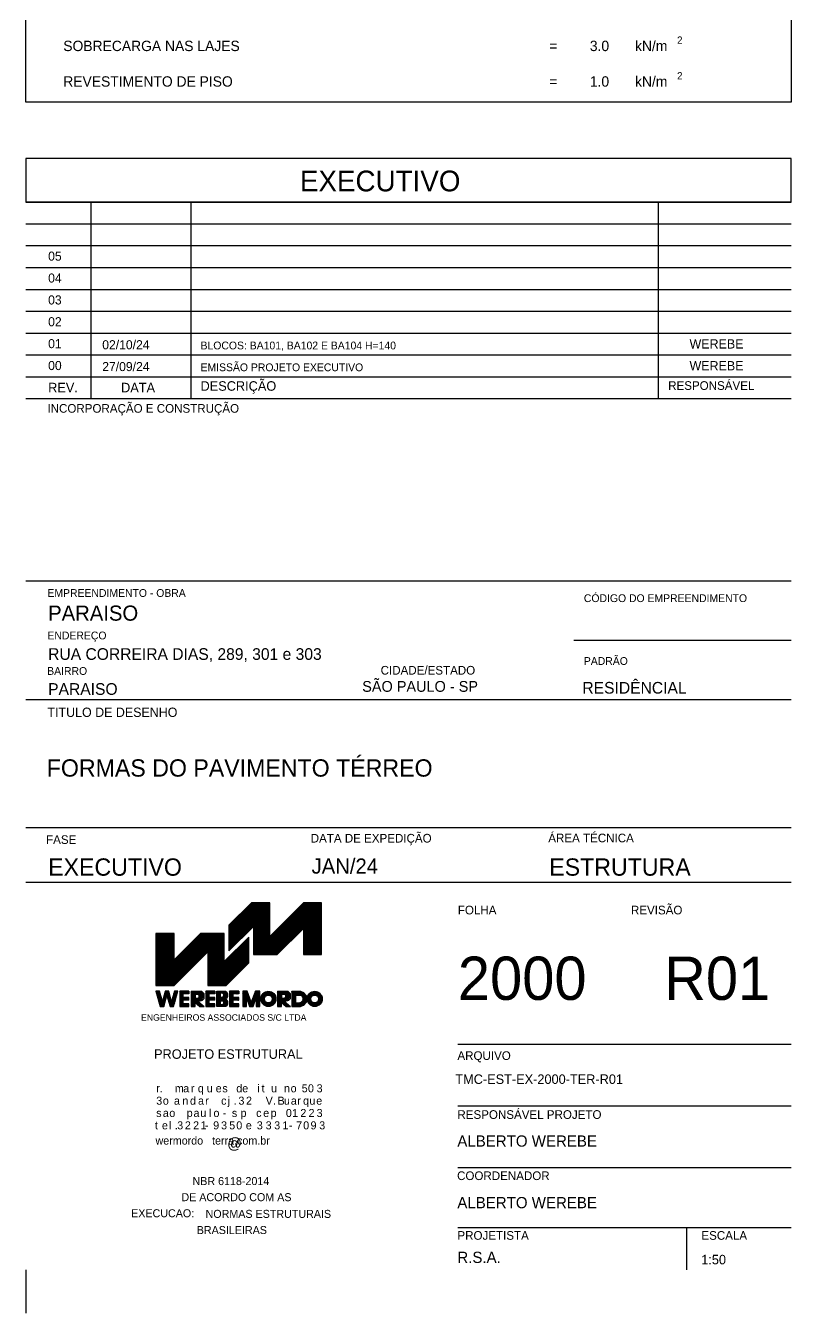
# Model space of a CAD drawing. Header units: metres. Extents: x -5 to 7065, y -6 to 4166.
# Drawn here: x 6130 to 7015, y 666 to 2154 of the extents above; entities that cross this region are included whole.
import ezdxf

# ---------------------------------------------------------------- set-up
doc = ezdxf.new("R2010")
doc.units = ezdxf.units.M

msp = doc.modelspace()

# ---------------------------------------------------------------- linework, layer by layer
for centre, radius in [((6410.6, 1029.1), 8.76), ((6410.6, 1029.1), 4.5), ((6464.1, 1029.1), 8.76), ((6464.1, 1029.1), 4.5)]:
    msp.add_circle(centre, radius)
at = {"layer": '1', "color": 1}
for p, q in [((7014.5, 1722.4), (6130.2, 1722.4)), ((7014.5, 1511.8), (6130.2, 1511.8)), ((7014.5, 1443.3), (6763.4, 1443.3)), ((7014.5, 1374.7), (6130.2, 1374.7)), ((7014.5, 1226.8), (6130.2, 1226.8)), ((7014.5, 1163.6), (6130.2, 1163.6)), ((6365, 1113.2), (6392.1, 1140.3)), ((6365, 1112.1), (6393.2, 1140.3)), ((6365, 1111.1), (6394.3, 1140.3)), ((6365, 1110), (6395.3, 1140.3)), ((6365, 1108.9), (6396.4, 1140.3)), ((6365, 1107.9), (6397.4, 1140.3)), ((6365, 1106.8), (6398.5, 1140.3)), ((6365, 1105.8), (6399.6, 1140.3)), ((6365, 1104.7), (6400.6, 1140.3)), ((6365, 1103.6), (6401.7, 1140.3)), ((6365, 1102.6), (6402.7, 1140.3)), ((6365, 1101.5), (6403.8, 1140.3)), ((6365, 1100.5), (6404.9, 1140.3)), ((6365, 1099.4), (6405.9, 1140.3)), ((6365, 1098.3), (6407, 1140.3)), ((6365, 1097.3), (6408, 1140.3)), ((6365, 1096.2), (6409.1, 1140.3)), ((6365, 1095.2), (6410.2, 1140.3)), ((6365, 1094.1), (6411.2, 1140.3)), ((6365, 1093), (6412.1, 1140.1)), ((6365, 1092), (6412.1, 1139.1)), ((6365, 1090.9), (6412.1, 1138)), ((6365, 1089.9), (6412.1, 1136.9)), ((6365, 1088.8), (6412.1, 1135.9)), ((6365, 1087.7), (6412.1, 1134.8)), ((6365, 1086.7), (6412.1, 1133.8)), ((6365, 1085.6), (6412.1, 1132.7)), ((6365, 1084.6), (6412.1, 1131.6)), ((6393.3, 1082.1), (6451.5, 1140.3)), ((6393.3, 1081), (6452.6, 1140.3)), ((6393.6, 1080.3), (6453.6, 1140.3)), ((6394.7, 1080.3), (6454.7, 1140.3)), ((6395.8, 1080.3), (6455.8, 1140.3)), ((6396.8, 1080.3), (6456.8, 1140.3)), ((6397.9, 1080.3), (6457.9, 1140.3)), ((6399, 1080.3), (6459, 1140.3)), ((6400, 1080.3), (6460, 1140.3)), ((6401.1, 1080.3), (6461.1, 1140.3)), ((6402.1, 1080.3), (6462.1, 1140.3)), ((6403.2, 1080.3), (6463.2, 1140.3)), ((6404.3, 1080.3), (6464.3, 1140.3)), ((6405.3, 1080.3), (6465.3, 1140.3)), ((6406.4, 1080.3), (6466.4, 1140.3)), ((6407.4, 1080.3), (6467.4, 1140.3)), ((6408.5, 1080.3), (6468.5, 1140.3)), ((6409.6, 1080.3), (6469.6, 1140.3)), ((6410.6, 1080.3), (6470.6, 1140.3)), ((6411.7, 1080.3), (6471.7, 1140.3)), ((6412.7, 1080.3), (6472.1, 1139.7)), ((6413.8, 1080.3), (6472.1, 1138.6)), ((6414.9, 1080.3), (6472.1, 1137.5)), ((6415.9, 1080.3), (6472.1, 1136.5)), ((6417, 1080.3), (6472.1, 1135.4)), ((6418, 1080.3), (6472.1, 1134.4)), ((6419.1, 1080.3), (6472.1, 1133.3)), ((6420.2, 1080.3), (6472.1, 1132.2)), ((6451.1, 1110.5), (6472.1, 1131.5)), ((6393.3, 1111.8), (6412.1, 1130.6)), ((6393.3, 1110.7), (6412.1, 1129.5)), ((6393.3, 1109.7), (6412.1, 1128.5)), ((6393.3, 1108.6), (6412.1, 1127.4)), ((6393.3, 1107.5), (6412.1, 1126.3)), ((6393.3, 1106.5), (6412.1, 1125.3)), ((6393.3, 1105.4), (6412.1, 1124.2)), ((6393.3, 1104.3), (6412.1, 1123.1)), ((6393.3, 1103.3), (6412.1, 1122.1)), ((6393.3, 1102.2), (6412.1, 1121)), ((6393.3, 1101.2), (6412.1, 1120)), ((6393.3, 1100.1), (6412.1, 1118.9)), ((6393.3, 1099), (6412.1, 1117.8)), ((6393.3, 1098), (6412.1, 1116.8)), ((6451.1, 1109.5), (6472.1, 1130.5)), ((6451.1, 1108.4), (6472.1, 1129.4)), ((6451.1, 1107.4), (6472.1, 1128.4)), ((6451.1, 1106.3), (6472.1, 1127.3)), ((6451.1, 1105.2), (6472.1, 1126.2)), ((6451.1, 1104.2), (6472.1, 1125.2)), ((6451.1, 1103.1), (6472.1, 1124.1)), ((6451.1, 1102), (6472.1, 1123)), ((6451.1, 1101), (6472.1, 1122)), ((6451.1, 1099.9), (6472.1, 1120.9)), ((6451.1, 1098.9), (6472.1, 1119.9)), ((6451.1, 1097.8), (6472.1, 1118.8)), ((6451.1, 1096.7), (6472.1, 1117.7)), ((6451.1, 1095.7), (6472.1, 1116.7)), ((6301.7, 1104.7), (6280.7, 1104.7)), ((6280.7, 1104.7), (6280.7, 1044.7)), ((6280.7, 1104.5), (6281, 1104.7)), ((6280.7, 1103.5), (6282, 1104.7)), ((6280.7, 1102.4), (6283.1, 1104.7)), ((6280.7, 1101.3), (6284.1, 1104.7)), ((6280.7, 1100.3), (6285.2, 1104.7)), ((6280.7, 1099.2), (6286.3, 1104.7)), ((6280.7, 1098.2), (6287.3, 1104.7)), ((6280.7, 1097.1), (6288.4, 1104.7)), ((6280.7, 1096), (6289.4, 1104.7)), ((6280.7, 1095), (6290.5, 1104.7)), ((6280.7, 1093.9), (6291.6, 1104.7)), ((6280.7, 1092.9), (6292.6, 1104.7)), ((6280.7, 1091.8), (6293.7, 1104.7)), ((6280.7, 1090.7), (6294.7, 1104.7)), ((6280.7, 1089.7), (6295.8, 1104.7)), ((6280.7, 1088.6), (6296.9, 1104.7)), ((6280.7, 1087.6), (6297.9, 1104.7)), ((6280.7, 1086.5), (6299, 1104.7)), ((6280.7, 1085.4), (6300.1, 1104.7)), ((6280.7, 1084.4), (6301.1, 1104.7)), ((6280.7, 1052.6), (6332.9, 1104.7)), ((6280.7, 1051.5), (6334, 1104.7)), ((6280.7, 1050.4), (6335.1, 1104.7)), ((6280.7, 1049.4), (6336.1, 1104.7)), ((6280.7, 1048.3), (6337.2, 1104.7)), ((6280.7, 1047.3), (6338.2, 1104.7)), ((6280.7, 1046.2), (6339.3, 1104.7)), ((6280.7, 1045.1), (6340.4, 1104.7)), ((6280.7, 1083.3), (6301.7, 1104.3)), ((6280.7, 1082.3), (6301.7, 1103.3)), ((6280.7, 1081.2), (6301.7, 1102.2)), ((6280.7, 1080.1), (6301.7, 1101.1)), ((6281.4, 1044.7), (6341.4, 1104.7)), ((6282.5, 1044.7), (6342.5, 1104.7)), ((6283.5, 1044.7), (6343.5, 1104.7)), ((6284.6, 1044.7), (6344.6, 1104.7)), ((6285.7, 1044.7), (6345.7, 1104.7)), ((6286.7, 1044.7), (6346.7, 1104.7)), ((6287.8, 1044.7), (6347.8, 1104.7)), ((6288.8, 1044.7), (6348.8, 1104.7)), ((6289.9, 1044.7), (6349.9, 1104.7)), ((6291, 1044.7), (6351, 1104.7)), ((6292, 1044.7), (6352, 1104.7)), ((6293.1, 1044.7), (6353.1, 1104.7)), ((6294.1, 1044.7), (6354.1, 1104.7)), ((6295.2, 1044.7), (6355.2, 1104.7)), ((6296.3, 1044.7), (6356.3, 1104.7)), ((6297.3, 1044.7), (6357.3, 1104.7)), ((6298.4, 1044.7), (6358.4, 1104.7)), ((6299.4, 1044.7), (6359.4, 1104.7)), ((6300.5, 1044.7), (6359.5, 1103.8)), ((6301.6, 1044.7), (6359.5, 1102.7)), ((6301.7, 1074.4), (6301.7, 1104.7)), ((6332, 1104.7), (6301.7, 1074.4)), ((6359.5, 1104.7), (6332, 1104.7)), ((6340.7, 1082.9), (6359.5, 1101.7)), ((6359.5, 1072.2), (6359.5, 1104.7)), ((6393.3, 1096.9), (6412.1, 1115.7)), ((6393.3, 1095.9), (6412.1, 1114.7)), ((6393.3, 1094.8), (6412.1, 1113.6)), ((6393.3, 1093.7), (6412.1, 1112.5)), ((6393.3, 1092.7), (6412.1, 1111.5)), ((6393.3, 1091.6), (6412.1, 1110.4)), ((6393.3, 1090.6), (6412.1, 1109.4)), ((6393.3, 1089.5), (6412.1, 1108.3)), ((6393.3, 1088.4), (6412.1, 1107.2)), ((6393.3, 1087.4), (6412.1, 1106.2)), ((6393.3, 1086.3), (6412.1, 1105.1)), ((6393.3, 1085.3), (6412.1, 1104.1)), ((6393.3, 1084.2), (6412.1, 1103)), ((6393.3, 1083.1), (6412.1, 1101.9)), ((6451.1, 1094.6), (6472.1, 1115.6)), ((6451.1, 1093.6), (6472.1, 1114.6)), ((6451.1, 1092.5), (6472.1, 1113.5)), ((6451.1, 1091.4), (6472.1, 1112.4)), ((6451.1, 1090.4), (6472.1, 1111.4)), ((6451.1, 1089.3), (6472.1, 1110.3)), ((6451.1, 1088.3), (6472.1, 1109.3)), ((6451.1, 1087.2), (6472.1, 1108.2)), ((6451.1, 1086.1), (6472.1, 1107.1)), ((6451.1, 1085.1), (6472.1, 1106.1)), ((6451.1, 1084), (6472.1, 1105)), ((6451.1, 1083), (6472.1, 1104)), ((6451.1, 1081.9), (6472.1, 1102.9)), ((6451.1, 1080.8), (6472.1, 1101.8)), ((6280.7, 1079.1), (6301.7, 1100.1)), ((6280.7, 1078), (6301.7, 1099)), ((6280.7, 1077), (6301.7, 1097.9)), ((6280.7, 1075.9), (6301.7, 1096.9)), ((6280.7, 1074.8), (6301.7, 1095.8)), ((6280.7, 1073.8), (6301.7, 1094.8)), ((6280.7, 1072.7), (6301.7, 1093.7)), ((6280.7, 1071.6), (6301.7, 1092.6)), ((6280.7, 1070.6), (6301.7, 1091.6)), ((6280.7, 1069.5), (6301.7, 1090.5)), ((6280.7, 1068.5), (6301.7, 1089.5)), ((6280.7, 1067.4), (6301.7, 1088.4)), ((6280.7, 1066.3), (6301.7, 1087.3)), ((6280.7, 1065.3), (6301.7, 1086.3)), ((6340.7, 1081.8), (6359.5, 1100.6)), ((6340.7, 1053.2), (6387.8, 1100.2)), ((6340.7, 1080.7), (6359.5, 1099.5)), ((6340.7, 1052.1), (6387.8, 1099.2)), ((6340.7, 1079.7), (6359.5, 1098.5)), ((6340.7, 1051), (6387.8, 1098.1)), ((6340.7, 1078.6), (6359.5, 1097.4)), ((6340.7, 1050), (6387.8, 1097.1)), ((6340.7, 1077.6), (6359.5, 1096.4)), ((6340.7, 1048.9), (6387.8, 1096)), ((6340.7, 1076.5), (6359.5, 1095.3)), ((6340.7, 1047.9), (6387.8, 1094.9)), ((6340.7, 1075.4), (6359.5, 1094.2)), ((6340.7, 1046.8), (6387.8, 1093.9)), ((6340.7, 1074.4), (6359.5, 1093.2)), ((6340.7, 1045.7), (6387.8, 1092.8)), ((6340.7, 1073.3), (6359.5, 1092.1)), ((6340.7, 1072.3), (6359.5, 1091.1)), ((6340.7, 1071.2), (6359.5, 1090)), ((6340.7, 1070.1), (6359.5, 1088.9)), ((6340.7, 1069.1), (6359.5, 1087.9)), ((6340.7, 1068), (6359.5, 1086.8)), ((6340.8, 1044.7), (6387.8, 1091.8)), ((6341.9, 1044.7), (6387.8, 1090.7)), ((6342.9, 1044.7), (6387.8, 1089.6)), ((6344, 1044.7), (6387.8, 1088.6)), ((6345.1, 1044.7), (6387.8, 1087.5)), ((6346.1, 1044.7), (6387.8, 1086.5)), ((6387.8, 1100.5), (6359.5, 1072.2)), ((6387.8, 1070.8), (6387.8, 1100.5)), ((6451.6, 1080.3), (6472.1, 1100.8)), ((6452.7, 1080.3), (6472.1, 1099.7)), ((6453.7, 1080.3), (6472.1, 1098.7)), ((6454.8, 1080.3), (6472.1, 1097.6)), ((6455.9, 1080.3), (6472.1, 1096.5)), ((6456.9, 1080.3), (6472.1, 1095.5)), ((6458, 1080.3), (6472.1, 1094.4)), ((6459.1, 1080.3), (6472.1, 1093.4)), ((6460.1, 1080.3), (6472.1, 1092.3)), ((6461.2, 1080.3), (6472.1, 1091.2)), ((6462.2, 1080.3), (6472.1, 1090.2)), ((6463.3, 1080.3), (6472.1, 1089.1)), ((6464.4, 1080.3), (6472.1, 1088)), ((6465.4, 1080.3), (6472.1, 1087)), ((6280.7, 1064.2), (6301.7, 1085.2)), ((6280.7, 1063.2), (6301.7, 1084.2)), ((6280.7, 1062.1), (6301.7, 1083.1)), ((6280.7, 1061), (6301.7, 1082)), ((6280.7, 1060), (6301.7, 1081)), ((6280.7, 1058.9), (6301.7, 1079.9)), ((6280.7, 1057.9), (6301.7, 1078.9)), ((6280.7, 1056.8), (6301.7, 1077.8)), ((6280.7, 1055.7), (6301.7, 1076.7)), ((6280.7, 1054.7), (6301.7, 1075.7)), ((6280.7, 1053.6), (6301.7, 1074.6)), ((6301.7, 1044.7), (6340.7, 1083.7)), ((6340.7, 1066.9), (6359.5, 1085.7)), ((6340.7, 1065.9), (6359.5, 1084.7)), ((6340.7, 1083.7), (6340.7, 1044.7)), ((6340.7, 1064.8), (6359.5, 1083.6)), ((6340.7, 1063.8), (6359.5, 1082.6)), ((6340.7, 1062.7), (6359.5, 1081.5)), ((6340.7, 1061.6), (6359.5, 1080.4)), ((6340.7, 1060.6), (6359.5, 1079.4)), ((6340.7, 1059.5), (6359.5, 1078.3)), ((6340.7, 1058.5), (6359.5, 1077.3)), ((6340.7, 1057.4), (6359.5, 1076.2)), ((6340.7, 1056.3), (6359.5, 1075.1)), ((6340.7, 1055.3), (6359.5, 1074.1)), ((6340.7, 1054.2), (6359.5, 1073)), ((6347.2, 1044.7), (6387.8, 1085.4)), ((6348.2, 1044.7), (6387.8, 1084.3)), ((6349.3, 1044.7), (6387.8, 1083.3)), ((6350.4, 1044.7), (6387.8, 1082.2)), ((6351.4, 1044.7), (6387.8, 1081.2)), ((6352.5, 1044.7), (6387.8, 1080.1)), ((6353.5, 1044.7), (6387.8, 1079)), ((6354.6, 1044.7), (6387.8, 1078)), ((6355.7, 1044.7), (6387.8, 1076.9)), ((6356.7, 1044.7), (6387.8, 1075.8)), ((6357.8, 1044.7), (6387.8, 1074.8)), ((6358.8, 1044.7), (6387.8, 1073.7)), ((6359.9, 1044.7), (6387.8, 1072.7)), ((6361, 1044.7), (6387.8, 1071.6)), ((6466.5, 1080.3), (6472.1, 1085.9)), ((6467.5, 1080.3), (6472.1, 1084.9)), ((6468.6, 1080.3), (6472.1, 1083.8)), ((6469.7, 1080.3), (6472.1, 1082.7)), ((6470.7, 1080.3), (6472.1, 1081.7)), ((6471.8, 1080.3), (6472.1, 1080.6)), ((6361.7, 1044.7), (6387.8, 1070.9)), ((6361.7, 1044.7), (6387.8, 1070.8)), ((6280.7, 1044.7), (6301.7, 1044.7)), ((6340.7, 1044.7), (6361.7, 1044.7)), ((6280.8, 1037.6), (6281.1, 1037.9)), ((6281.1, 1036.8), (6282.2, 1037.9)), ((6281.3, 1035.9), (6283.2, 1037.9)), ((6281.5, 1035.1), (6284.3, 1037.9)), ((6281.8, 1034.3), (6284.9, 1037.4)), ((6282, 1033.5), (6285.1, 1036.6)), ((6282.2, 1032.6), (6285.4, 1035.7)), ((6282.5, 1031.8), (6285.6, 1034.9)), ((6282.7, 1031), (6285.8, 1034.1)), ((6282.9, 1030.2), (6286.1, 1033.3)), ((6283.2, 1029.3), (6286.3, 1032.4)), ((6283.4, 1028.5), (6286.5, 1031.6)), ((6283.7, 1027.7), (6286.8, 1030.8)), ((6283.9, 1026.9), (6287, 1030)), ((6284.1, 1026), (6287.2, 1029.1)), ((6284.4, 1025.2), (6287.5, 1028.3)), ((6284.6, 1024.4), (6287.7, 1027.5)), ((6284.8, 1023.6), (6287.9, 1026.7)), ((6285.1, 1022.7), (6292.6, 1030.2)), ((6285.3, 1021.9), (6292.1, 1028.8)), ((6285.5, 1021.1), (6291.7, 1027.3)), ((6288.1, 1026.5), (6292.9, 1031.2)), ((6288.6, 1028), (6293.3, 1032.7)), ((6289, 1029.5), (6295.8, 1036.3)), ((6289.4, 1031), (6295.6, 1037.1)), ((6289.8, 1032.5), (6295.2, 1037.9)), ((6290.3, 1033.9), (6294.2, 1037.9)), ((6290.7, 1035.4), (6293.1, 1037.9)), ((6291.1, 1036.9), (6292.1, 1037.9)), ((6293.4, 1032.9), (6296.1, 1035.5)), ((6293.7, 1032.1), (6296.3, 1034.7)), ((6293.9, 1031.2), (6296.5, 1033.8)), ((6294.2, 1030.4), (6296.8, 1033)), ((6294.4, 1029.6), (6297, 1032.2)), ((6294.6, 1028.8), (6297.2, 1031.4)), ((6294.9, 1027.9), (6297.5, 1030.5)), ((6295.1, 1027.1), (6297.7, 1029.7)), ((6295.3, 1026.3), (6297.9, 1028.9)), ((6295.6, 1025.5), (6298.2, 1028.1)), ((6295.8, 1024.6), (6298.4, 1027.2)), ((6296.3, 1023), (6304, 1030.7)), ((6296.5, 1022.2), (6303.6, 1029.2)), ((6296.7, 1021.3), (6303.1, 1027.7)), ((6298.8, 1026.6), (6304.4, 1032.2)), ((6299.2, 1028.1), (6304.8, 1033.7)), ((6299.6, 1029.5), (6305.2, 1035.1)), ((6300.1, 1031), (6305.7, 1036.6)), ((6300.5, 1032.5), (6305.8, 1037.9)), ((6300.9, 1034), (6304.8, 1037.9)), ((6301.3, 1035.5), (6303.7, 1037.9)), ((6301.8, 1037), (6302.7, 1037.9)), ((6308.3, 1037.4), (6308.7, 1037.9)), ((6308.3, 1036.4), (6309.8, 1037.9)), ((6308.3, 1035.3), (6310.8, 1037.9)), ((6308.3, 1034.3), (6311.9, 1037.9)), ((6308.3, 1033.2), (6312.9, 1037.9)), ((6308.3, 1032.1), (6314, 1037.9)), ((6308.3, 1031.1), (6315.1, 1037.9)), ((6308.3, 1037.9), (6308.3, 1020.4)), ((6318.8, 1037.9), (6308.3, 1037.9)), ((6308.3, 1030), (6312.3, 1034)), ((6308.3, 1029), (6312.3, 1033)), ((6308.3, 1027.9), (6312.3, 1031.9)), ((6308.3, 1026.8), (6312.3, 1030.8)), ((6308.3, 1025.8), (6313.1, 1030.6)), ((6308.3, 1024.7), (6314.2, 1030.6)), ((6308.3, 1023.6), (6315.2, 1030.6)), ((6308.3, 1022.6), (6312.3, 1026.6)), ((6312.3, 1030.6), (6312.3, 1034.9)), ((6318.8, 1034.9), (6312.3, 1034.9)), ((6318.8, 1030.6), (6312.3, 1030.6)), ((6312.3, 1023.4), (6312.3, 1027.6)), ((6318.8, 1027.6), (6312.3, 1027.6)), ((6313.1, 1034.9), (6316.1, 1037.9)), ((6313.3, 1027.6), (6316.3, 1030.6)), ((6314.2, 1034.9), (6317.2, 1037.9)), ((6314.4, 1027.6), (6317.4, 1030.6)), ((6315.2, 1034.9), (6318.2, 1037.9)), ((6315.4, 1027.6), (6318.4, 1030.6)), ((6316.3, 1034.9), (6318.8, 1037.3)), ((6316.5, 1027.6), (6318.8, 1029.9)), ((6317.4, 1034.9), (6318.8, 1036.3)), ((6317.5, 1027.6), (6318.8, 1028.8)), ((6318.4, 1034.9), (6318.8, 1035.2)), ((6318.6, 1027.6), (6318.8, 1027.8)), ((6318.8, 1037.9), (6318.8, 1034.9)), ((6318.8, 1035.2), (6318.8, 1037.9)), ((6318.8, 1027.6), (6318.8, 1030.6)), ((6321.3, 1036.7), (6322.4, 1037.9)), ((6321.3, 1035.7), (6323.5, 1037.9)), ((6321.3, 1034.6), (6324.5, 1037.9)), ((6321.3, 1033.5), (6325.6, 1037.9)), ((6321.3, 1032.5), (6326.6, 1037.9)), ((6321.3, 1031.4), (6327.7, 1037.9)), ((6321.3, 1030.4), (6328.8, 1037.9)), ((6321.3, 1037.9), (6321.3, 1020.4)), ((6321.3, 1037.9), (6331.3, 1037.9)), ((6321.3, 1021.9), (6334.8, 1035.4)), ((6321.3, 1020.8), (6335.2, 1034.7)), ((6321.3, 1029.3), (6325.8, 1033.8)), ((6321.3, 1028.2), (6325.8, 1032.7)), ((6321.3, 1027.2), (6325.8, 1031.7)), ((6321.3, 1026.1), (6325.8, 1030.6)), ((6321.3, 1022.9), (6327.8, 1029.5)), ((6321.3, 1024), (6326.8, 1029.5)), ((6321.3, 1025.1), (6325.7, 1029.5)), ((6325.8, 1034.7), (6325.8, 1029.5)), ((6325.8, 1034.7), (6327.5, 1034.7)), ((6327.5, 1029.5), (6325.8, 1029.5)), ((6326.1, 1024.6), (6335.5, 1034)), ((6329.8, 1037.9), (6326.7, 1034.7)), ((6326.7, 1024.1), (6335.7, 1033.1)), ((6327.8, 1034.7), (6330.9, 1037.9)), ((6328.7, 1034.6), (6331.8, 1037.7)), ((6329.4, 1034.2), (6332.5, 1037.4)), ((6329.9, 1033.7), (6333.2, 1037)), ((6329.9, 1026.3), (6335.8, 1032.1)), ((6330.2, 1033), (6333.8, 1036.5)), ((6330.4, 1032.1), (6334.3, 1036)), ((6331.1, 1026.4), (6335.7, 1031)), ((6332.8, 1027), (6335, 1029.2)), ((6338.3, 1037.4), (6338.7, 1037.9)), ((6338.3, 1036.4), (6339.8, 1037.9)), ((6338.3, 1035.3), (6340.8, 1037.9)), ((6338.3, 1034.3), (6341.9, 1037.9)), ((6338.3, 1033.2), (6342.9, 1037.9)), ((6338.3, 1032.1), (6344, 1037.9)), ((6338.3, 1031.1), (6345.1, 1037.9)), ((6338.3, 1037.9), (6338.3, 1020.4)), ((6348.8, 1037.9), (6338.3, 1037.9)), ((6338.3, 1030), (6342.3, 1034)), ((6338.3, 1029), (6342.3, 1033)), ((6338.3, 1027.9), (6342.3, 1031.9)), ((6338.3, 1026.8), (6342.3, 1030.8)), ((6338.3, 1025.8), (6343.1, 1030.6)), ((6338.3, 1024.7), (6344.2, 1030.6)), ((6338.3, 1023.6), (6345.2, 1030.6)), ((6338.3, 1022.6), (6342.3, 1026.6)), ((6342.3, 1030.6), (6342.3, 1034.9)), ((6348.8, 1034.9), (6342.3, 1034.9)), ((6348.8, 1030.6), (6342.3, 1030.6)), ((6342.3, 1023.4), (6342.3, 1027.6)), ((6348.8, 1027.6), (6342.3, 1027.6)), ((6343.1, 1034.9), (6346.1, 1037.9)), ((6343.3, 1027.6), (6346.3, 1030.6)), ((6344.2, 1034.9), (6347.2, 1037.9)), ((6344.4, 1027.6), (6347.4, 1030.6)), ((6345.2, 1034.9), (6348.2, 1037.9)), ((6345.4, 1027.6), (6348.4, 1030.6)), ((6346.3, 1034.9), (6348.8, 1037.3)), ((6346.5, 1027.6), (6348.8, 1029.9)), ((6347.4, 1034.9), (6348.8, 1036.3)), ((6347.5, 1027.6), (6348.8, 1028.8)), ((6348.4, 1034.9), (6348.8, 1035.2)), ((6348.6, 1027.6), (6348.8, 1027.8)), ((6348.8, 1037.9), (6348.8, 1034.9)), ((6348.8, 1035.2), (6348.8, 1037.9)), ((6348.8, 1027.6), (6348.8, 1030.6)), ((6351, 1032.1), (6356.8, 1037.9)), ((6351, 1037.4), (6351.4, 1037.9)), ((6351, 1036.4), (6352.5, 1037.9)), ((6351, 1035.3), (6353.6, 1037.9)), ((6351, 1034.3), (6354.6, 1037.9)), ((6351, 1033.2), (6355.7, 1037.9)), ((6351, 1020.4), (6351, 1037.9)), ((6351, 1037.9), (6361, 1037.9)), ((6351, 1024), (6362.9, 1035.9)), ((6351, 1022.9), (6363.2, 1035.2)), ((6351, 1031.1), (6355, 1035)), ((6351, 1030), (6355, 1033.9)), ((6351, 1029), (6355, 1032.9)), ((6351, 1027.9), (6355, 1031.8)), ((6351, 1026.8), (6355.5, 1031.3)), ((6351, 1025.8), (6356.6, 1031.3)), ((6351, 1025.1), (6357.3, 1031.3)), ((6355, 1035.6), (6355, 1031.3)), ((6357.5, 1035.6), (6355, 1035.6)), ((6355, 1031.3), (6357.5, 1031.3)), ((6355, 1026.9), (6357.5, 1026.9)), ((6355, 1026.9), (6355, 1022.6)), ((6355.2, 1035.6), (6357.5, 1037.9)), ((6355.9, 1020.4), (6362.8, 1027.3)), ((6356, 1026.9), (6363.4, 1034.3)), ((6356.3, 1035.6), (6358.5, 1037.9)), ((6356.9, 1020.4), (6363.2, 1026.6)), ((6357.1, 1026.9), (6363.5, 1033.3)), ((6357.4, 1035.6), (6359.6, 1037.9)), ((6357.9, 1026.6), (6363.3, 1032)), ((6358, 1035.2), (6360.6, 1037.9)), ((6358.3, 1026), (6361.3, 1028.9)), ((6358.4, 1034.6), (6361.4, 1037.6)), ((6358.5, 1032.5), (6362.5, 1036.5)), ((6358.6, 1025.2), (6361.9, 1028.5)), ((6358.6, 1024.2), (6362.4, 1027.9)), ((6358.7, 1033.8), (6362, 1037.1)), ((6365.8, 1037.4), (6366.2, 1037.9)), ((6365.8, 1036.4), (6367.3, 1037.9)), ((6365.8, 1035.3), (6368.3, 1037.9)), ((6365.8, 1034.3), (6369.4, 1037.9)), ((6365.8, 1033.2), (6370.4, 1037.9)), ((6365.8, 1032.1), (6371.5, 1037.9)), ((6365.8, 1031.1), (6372.6, 1037.9)), ((6365.8, 1037.9), (6365.8, 1020.4)), ((6376.3, 1037.9), (6365.8, 1037.9)), ((6365.8, 1030), (6369.8, 1034)), ((6365.8, 1029), (6369.8, 1033)), ((6365.8, 1027.9), (6369.8, 1031.9)), ((6365.8, 1026.8), (6369.8, 1030.8)), ((6365.8, 1025.8), (6370.6, 1030.6)), ((6365.8, 1024.7), (6371.7, 1030.6)), ((6365.8, 1023.6), (6372.7, 1030.6)), ((6365.8, 1022.6), (6369.8, 1026.6)), ((6369.8, 1030.6), (6369.8, 1034.9)), ((6376.3, 1034.9), (6369.8, 1034.9)), ((6376.3, 1030.6), (6369.8, 1030.6)), ((6369.8, 1023.4), (6369.8, 1027.6)), ((6376.3, 1027.6), (6369.8, 1027.6)), ((6370.6, 1034.9), (6373.6, 1037.9)), ((6370.8, 1027.6), (6373.8, 1030.6)), ((6371.7, 1034.9), (6374.7, 1037.9)), ((6371.9, 1027.6), (6374.9, 1030.6)), ((6372.7, 1034.9), (6375.7, 1037.9)), ((6372.9, 1027.6), (6375.9, 1030.6)), ((6373.8, 1034.9), (6376.3, 1037.3)), ((6374, 1027.6), (6376.3, 1029.9)), ((6374.9, 1034.9), (6376.3, 1036.3)), ((6375, 1027.6), (6376.3, 1028.8)), ((6375.9, 1034.9), (6376.3, 1035.2)), ((6376.1, 1027.6), (6376.3, 1027.8)), ((6376.3, 1037.9), (6376.3, 1034.9)), ((6376.3, 1035.2), (6376.3, 1037.9)), ((6376.3, 1027.6), (6376.3, 1030.6)), ((6381.1, 1037.6), (6381.3, 1037.9)), ((6381.1, 1036.6), (6382.4, 1037.9)), ((6381.1, 1035.5), (6383.4, 1037.9)), ((6381.1, 1034.4), (6384.5, 1037.9)), ((6381.1, 1033.4), (6385.6, 1037.9)), ((6381.1, 1032.3), (6386.2, 1037.5)), ((6381.1, 1031.3), (6386.5, 1036.7)), ((6381.1, 1030.2), (6386.8, 1035.9)), ((6381.1, 1029.1), (6387.1, 1035.2)), ((6381.1, 1028.1), (6387.4, 1034.4)), ((6381.1, 1027), (6387.7, 1033.6)), ((6381.1, 1026.3), (6385.1, 1030.3)), ((6381.1, 1025.3), (6385.1, 1029.3)), ((6381.1, 1024.2), (6385.1, 1028.2)), ((6381.1, 1023.1), (6385.1, 1027.1)), ((6385.2, 1030.1), (6388, 1032.8)), ((6385.5, 1029.3), (6388.3, 1032.1)), ((6385.8, 1028.5), (6388.5, 1031.3)), ((6386.1, 1027.8), (6388.8, 1030.5)), ((6386.3, 1027), (6389.1, 1029.8)), ((6386.6, 1026.2), (6389.4, 1029)), ((6386.9, 1025.4), (6389.7, 1028.2)), ((6387.2, 1024.7), (6390, 1027.4)), ((6387.5, 1023.9), (6390.3, 1026.7)), ((6388.1, 1022.4), (6400.6, 1034.9)), ((6388.4, 1021.6), (6396.2, 1029.5)), ((6388.7, 1020.8), (6395.6, 1027.8)), ((6391.4, 1026.8), (6400.6, 1035.9)), ((6392.1, 1028.4), (6400.6, 1037)), ((6392.7, 1030.1), (6400.4, 1037.9)), ((6393.3, 1031.8), (6399.3, 1037.9)), ((6394, 1033.5), (6398.3, 1037.9)), ((6394.6, 1035.2), (6397.2, 1037.9)), ((6395.2, 1036.9), (6396.2, 1037.9)), ((6396.6, 1030.1), (6400.6, 1034.1)), ((6396.6, 1029.1), (6400.6, 1033.1)), ((6396.6, 1028), (6400.6, 1032)), ((6396.6, 1027), (6400.6, 1031)), ((6396.6, 1025.9), (6400.6, 1029.9)), ((6396.6, 1024.8), (6400.6, 1028.8)), ((6396.6, 1023.8), (6400.6, 1027.8)), ((6396.6, 1022.7), (6400.6, 1026.7)), ((6401.8, 1029.3), (6410.4, 1037.9)), ((6401.9, 1028.3), (6411.4, 1037.8)), ((6402, 1030.5), (6409.2, 1037.8)), ((6402, 1027.4), (6412.3, 1037.7)), ((6402.1, 1026.8), (6406.7, 1031.4)), ((6402.3, 1031.9), (6407.8, 1037.4)), ((6402.4, 1026), (6406.1, 1029.8)), ((6402.7, 1025.3), (6406.1, 1028.7)), ((6403.1, 1024.6), (6406.3, 1027.8)), ((6403.4, 1034.1), (6405.6, 1036.3)), ((6403.5, 1024), (6406.6, 1027)), ((6408.3, 1033), (6412.9, 1037.6)), ((6408.6, 1020.6), (6419.1, 1031.1)), ((6409.5, 1020.4), (6419.3, 1030.2)), ((6409.9, 1033.6), (6413.7, 1037.3)), ((6410.5, 1020.4), (6419.4, 1029.2)), ((6411, 1033.6), (6414.4, 1037)), ((6411.7, 1020.4), (6419.3, 1028.1)), ((6411.9, 1033.4), (6415.1, 1036.6)), ((6412.7, 1033.1), (6415.8, 1036.2)), ((6413, 1020.7), (6419, 1026.7)), ((6413.3, 1032.7), (6416.3, 1035.7)), ((6413.9, 1032.2), (6416.9, 1035.2)), ((6414.3, 1031.6), (6417.4, 1034.6)), ((6414.7, 1030.9), (6417.8, 1034)), ((6414.9, 1028), (6418.9, 1031.9)), ((6415, 1030.1), (6418.2, 1033.4)), ((6415.1, 1029.2), (6418.6, 1032.7)), ((6421.1, 1036.7), (6422.3, 1037.9)), ((6421.1, 1035.7), (6423.3, 1037.9)), ((6421.1, 1034.6), (6424.4, 1037.9)), ((6421.1, 1033.5), (6425.4, 1037.9)), ((6421.1, 1032.5), (6426.5, 1037.9)), ((6421.1, 1031.4), (6427.6, 1037.9)), ((6421.1, 1030.4), (6428.6, 1037.9)), ((6421.1, 1037.9), (6421.1, 1020.4)), ((6421.1, 1037.9), (6431.1, 1037.9)), ((6421.1, 1021.9), (6434.7, 1035.4)), ((6421.1, 1020.8), (6435, 1034.7)), ((6421.1, 1029.3), (6425.6, 1033.8)), ((6421.1, 1028.2), (6425.6, 1032.7)), ((6421.1, 1027.2), (6425.6, 1031.7)), ((6421.1, 1026.1), (6425.6, 1030.6)), ((6421.1, 1022.9), (6427.7, 1029.5)), ((6421.1, 1024), (6426.6, 1029.5)), ((6421.1, 1025.1), (6425.6, 1029.5)), ((6425.6, 1034.7), (6425.6, 1029.5)), ((6425.6, 1034.7), (6427.4, 1034.7)), ((6427.4, 1029.5), (6425.6, 1029.5)), ((6426, 1024.6), (6435.3, 1034)), ((6429.7, 1037.9), (6426.5, 1034.7)), ((6426.6, 1024.1), (6435.6, 1033.1)), ((6427.6, 1034.7), (6430.8, 1037.9)), ((6428.5, 1034.6), (6431.7, 1037.7)), ((6429.2, 1034.2), (6432.4, 1037.4)), ((6429.7, 1033.7), (6433.1, 1037)), ((6429.8, 1026.3), (6435.6, 1032.1)), ((6430.1, 1033), (6433.7, 1036.5)), ((6430.3, 1032.1), (6434.2, 1036)), ((6431, 1026.4), (6435.5, 1031)), ((6432.7, 1027), (6434.9, 1029.2)), ((6437.6, 1037.9), (6437.6, 1020.4)), ((6437.6, 1037.7), (6437.7, 1037.9)), ((6437.6, 1036.6), (6438.8, 1037.9)), ((6437.6, 1035.6), (6439.9, 1037.9)), ((6437.6, 1034.5), (6440.9, 1037.9)), ((6437.6, 1033.4), (6442, 1037.9)), ((6437.6, 1032.4), (6443, 1037.9)), ((6437.6, 1031.3), (6444.1, 1037.9)), ((6437.6, 1030.3), (6445.2, 1037.9)), ((6437.6, 1029.2), (6446.2, 1037.9)), ((6437.6, 1037.9), (6447.6, 1037.9)), ((6437.6, 1028.1), (6441.9, 1032.5)), ((6437.6, 1027.1), (6441.9, 1031.4)), ((6437.6, 1026), (6441.9, 1030.4)), ((6437.6, 1025), (6441.9, 1029.3)), ((6437.6, 1023.9), (6441.9, 1028.3)), ((6437.6, 1022.8), (6441.9, 1027.2)), ((6441.9, 1033.5), (6446.9, 1033.5)), ((6441.9, 1033.5), (6441.9, 1024.7)), ((6442.9, 1033.5), (6447.3, 1037.9)), ((6443.6, 1020.4), (6453.9, 1030.7)), ((6444, 1033.5), (6448.1, 1037.7)), ((6444.6, 1020.4), (6454, 1029.8)), ((6445, 1033.5), (6448.9, 1037.3)), ((6445.7, 1020.4), (6454, 1028.7)), ((6446.1, 1033.5), (6449.6, 1037)), ((6446.8, 1020.4), (6453.9, 1027.5)), ((6447.1, 1033.4), (6450.2, 1036.5)), ((6447.8, 1033.1), (6450.8, 1036.1)), ((6448.5, 1032.7), (6451.4, 1035.6)), ((6449, 1032.2), (6451.9, 1035)), ((6449.5, 1031.6), (6452.3, 1034.4)), ((6449.8, 1030.9), (6452.8, 1033.8)), ((6450, 1027.9), (6453.7, 1031.6)), ((6450.1, 1030.1), (6453.1, 1033.1)), ((6450.2, 1029.1), (6453.5, 1032.4)), ((6455.3, 1029.3), (6463.8, 1037.9)), ((6455.3, 1028.3), (6464.9, 1037.8)), ((6455.4, 1030.5), (6462.7, 1037.8)), ((6455.5, 1027.4), (6465.8, 1037.7)), ((6455.6, 1026.8), (6460.2, 1031.4)), ((6455.8, 1031.9), (6461.2, 1037.4)), ((6455.9, 1026), (6459.6, 1029.8)), ((6456.2, 1025.3), (6459.6, 1028.7)), ((6456.6, 1024.6), (6459.8, 1027.8)), ((6456.9, 1034.1), (6459.1, 1036.3)), ((6457, 1024), (6460.1, 1027)), ((6461.8, 1033), (6466.4, 1037.6)), ((6462.1, 1020.6), (6472.6, 1031.1)), ((6463, 1020.4), (6472.8, 1030.2)), ((6463.4, 1033.6), (6467.2, 1037.3)), ((6464, 1020.4), (6472.8, 1029.2)), ((6464.5, 1033.6), (6467.9, 1037)), ((6465.1, 1020.4), (6472.8, 1028.1)), ((6465.4, 1033.4), (6468.6, 1036.6)), ((6466.1, 1033.1), (6469.2, 1036.2)), ((6466.4, 1020.7), (6472.5, 1026.7)), ((6466.8, 1032.7), (6469.8, 1035.7)), ((6467.4, 1032.2), (6470.4, 1035.2)), ((6467.8, 1031.6), (6470.9, 1034.6)), ((6468.2, 1030.9), (6471.3, 1034)), ((6468.4, 1028), (6472.4, 1031.9)), ((6468.5, 1030.1), (6471.7, 1033.4)), ((6468.6, 1029.2), (6472.1, 1032.7)), ((6285.9, 1020.4), (6291.3, 1025.8)), ((6286.9, 1020.4), (6290.9, 1024.3)), ((6288, 1020.4), (6290.5, 1022.8)), ((6289.1, 1020.4), (6290, 1021.3)), ((6296, 1023.8), (6298.7, 1026.4)), ((6297, 1020.5), (6302.7, 1026.2)), ((6297.9, 1020.4), (6302.3, 1024.7)), ((6299, 1020.4), (6301.9, 1023.3)), ((6300, 1020.4), (6301.4, 1021.8)), ((6300.7, 1020.4), (6301.1, 1020.8)), ((6308.3, 1021.9), (6312.3, 1025.9)), ((6308.3, 1020.8), (6312.3, 1024.8)), ((6308.3, 1020.4), (6318.8, 1020.4)), ((6308.9, 1020.4), (6312.3, 1023.8)), ((6309.9, 1020.4), (6312.9, 1023.4)), ((6311, 1020.4), (6314, 1023.4)), ((6312.1, 1020.4), (6315.1, 1023.4)), ((6318.8, 1023.4), (6312.3, 1023.4)), ((6313.1, 1020.4), (6316.1, 1023.4)), ((6314.2, 1020.4), (6317.2, 1023.4)), ((6315.2, 1020.4), (6318.2, 1023.4)), ((6316.3, 1020.4), (6318.8, 1022.8)), ((6317.4, 1020.4), (6318.8, 1021.8)), ((6318.4, 1020.4), (6318.8, 1020.7)), ((6318.8, 1020.4), (6318.8, 1023.4)), ((6318.8, 1020.4), (6318.8, 1022.8)), ((6321.3, 1020.4), (6325.8, 1020.4)), ((6321.5, 1020.4), (6325.8, 1024.6)), ((6322.6, 1020.4), (6325.8, 1023.6)), ((6323.6, 1020.4), (6325.8, 1022.5)), ((6324.7, 1020.4), (6325.8, 1021.4)), ((6325.8, 1024.9), (6331.3, 1020.4)), ((6325.8, 1020.4), (6325.8, 1024.9)), ((6327.3, 1023.6), (6329.5, 1025.9)), ((6327.9, 1023.2), (6330.1, 1025.4)), ((6328.4, 1022.7), (6330.7, 1024.9)), ((6328.9, 1026.4), (6336.3, 1020.4)), ((6329, 1022.2), (6331.3, 1024.5)), ((6329.6, 1021.7), (6331.9, 1024)), ((6330.2, 1021.2), (6332.4, 1023.5)), ((6330.8, 1020.8), (6333, 1023)), ((6331.3, 1020.4), (6336.3, 1020.4)), ((6331.4, 1020.4), (6333.6, 1022.5)), ((6332.5, 1020.4), (6334.2, 1022.1)), ((6333.5, 1020.4), (6334.8, 1021.6)), ((6334.6, 1020.4), (6335.4, 1021.1)), ((6335.7, 1020.4), (6335.9, 1020.6)), ((6338.3, 1021.9), (6342.3, 1025.9)), ((6338.3, 1020.8), (6342.3, 1024.8)), ((6338.3, 1020.4), (6348.8, 1020.4)), ((6338.9, 1020.4), (6342.3, 1023.8)), ((6339.9, 1020.4), (6342.9, 1023.4)), ((6341, 1020.4), (6344, 1023.4)), ((6342.1, 1020.4), (6345.1, 1023.4)), ((6348.8, 1023.4), (6342.3, 1023.4)), ((6343.1, 1020.4), (6346.1, 1023.4)), ((6344.2, 1020.4), (6347.2, 1023.4)), ((6345.2, 1020.4), (6348.2, 1023.4)), ((6346.3, 1020.4), (6348.8, 1022.8)), ((6347.4, 1020.4), (6348.8, 1021.8)), ((6348.4, 1020.4), (6348.8, 1020.7)), ((6348.8, 1020.4), (6348.8, 1023.4)), ((6348.8, 1020.4), (6348.8, 1022.8)), ((6351, 1021.9), (6355, 1025.8)), ((6351, 1020.8), (6355, 1024.8)), ((6361, 1020.4), (6351, 1020.4)), ((6351.6, 1020.4), (6355, 1023.7)), ((6352.7, 1020.4), (6355, 1022.6)), ((6353.7, 1020.4), (6356, 1022.6)), ((6354.8, 1020.4), (6357, 1022.6)), ((6355, 1022.6), (6357.5, 1022.6)), ((6358, 1020.4), (6363.4, 1025.8)), ((6359, 1020.4), (6363.5, 1024.8)), ((6360.1, 1020.4), (6363.4, 1023.7)), ((6361.5, 1020.6), (6362.5, 1021.7)), ((6365.8, 1021.9), (6369.8, 1025.9)), ((6365.8, 1020.8), (6369.8, 1024.8)), ((6365.8, 1020.4), (6376.3, 1020.4)), ((6366.4, 1020.4), (6369.8, 1023.8)), ((6367.4, 1020.4), (6370.4, 1023.4)), ((6368.5, 1020.4), (6371.5, 1023.4)), ((6369.6, 1020.4), (6372.6, 1023.4)), ((6376.3, 1023.4), (6369.8, 1023.4)), ((6370.6, 1020.4), (6373.6, 1023.4)), ((6371.7, 1020.4), (6374.7, 1023.4)), ((6372.7, 1020.4), (6375.7, 1023.4)), ((6373.8, 1020.4), (6376.3, 1022.8)), ((6374.9, 1020.4), (6376.3, 1021.8)), ((6375.9, 1020.4), (6376.3, 1020.7)), ((6376.3, 1020.4), (6376.3, 1023.4)), ((6376.3, 1020.4), (6376.3, 1022.8)), ((6381.1, 1022.1), (6385.1, 1026.1)), ((6381.1, 1021), (6385.1, 1025)), ((6381.5, 1020.4), (6385.1, 1024)), ((6382.6, 1020.4), (6385.1, 1022.9)), ((6383.6, 1020.4), (6385.1, 1021.8)), ((6384.7, 1020.4), (6385.1, 1020.8)), ((6387.8, 1023.1), (6390.6, 1025.9)), ((6389.3, 1020.4), (6395, 1026.1)), ((6390.3, 1020.4), (6394.3, 1024.4)), ((6391.4, 1020.4), (6393.7, 1022.7)), ((6392.5, 1020.4), (6393.1, 1021)), ((6396.6, 1021.7), (6400.6, 1025.7)), ((6396.6, 1020.6), (6400.6, 1024.6)), ((6397.4, 1020.4), (6400.6, 1023.5)), ((6398.5, 1020.4), (6400.6, 1022.5)), ((6399.5, 1020.4), (6400.6, 1021.4)), ((6399.9, 1020.4), (6400.6, 1021.1)), ((6404, 1023.4), (6407, 1026.4)), ((6404.5, 1022.8), (6407.5, 1025.8)), ((6405.1, 1022.3), (6408.1, 1025.4)), ((6405.7, 1021.9), (6408.8, 1025)), ((6406.3, 1021.5), (6409.6, 1024.7)), ((6407, 1021.1), (6410.5, 1024.6)), ((6407.8, 1020.8), (6411.8, 1024.8)), ((6414.8, 1021.4), (6418.3, 1024.9)), ((6415.7, 1022), (6417.7, 1024)), ((6421.1, 1020.4), (6425.6, 1020.4)), ((6421.4, 1020.4), (6425.6, 1024.6)), ((6422.4, 1020.4), (6425.6, 1023.6)), ((6423.5, 1020.4), (6425.6, 1022.5)), ((6424.6, 1020.4), (6425.6, 1021.4)), ((6425.6, 1024.9), (6431.1, 1020.4)), ((6425.6, 1020.4), (6425.6, 1024.9)), ((6427.1, 1023.6), (6429.4, 1025.9)), ((6427.7, 1023.2), (6430, 1025.4)), ((6428.3, 1022.7), (6430.5, 1024.9)), ((6428.8, 1026.4), (6436.1, 1020.4)), ((6428.9, 1022.2), (6431.1, 1024.5)), ((6429.5, 1021.7), (6431.7, 1024)), ((6430, 1021.2), (6432.3, 1023.5)), ((6430.6, 1020.8), (6432.9, 1023)), ((6431.1, 1020.4), (6436.1, 1020.4)), ((6431.3, 1020.4), (6433.5, 1022.5)), ((6432.3, 1020.4), (6434, 1022.1)), ((6433.4, 1020.4), (6434.6, 1021.6)), ((6434.5, 1020.4), (6435.2, 1021.1)), ((6435.5, 1020.4), (6435.8, 1020.6)), ((6437.6, 1021.8), (6441.9, 1026.1)), ((6437.6, 1020.7), (6441.9, 1025.1)), ((6437.6, 1020.4), (6447.6, 1020.4)), ((6438.3, 1020.4), (6442.6, 1024.7)), ((6439.3, 1020.4), (6443.7, 1024.7)), ((6440.4, 1020.4), (6444.8, 1024.7)), ((6441.4, 1020.4), (6445.8, 1024.7)), ((6441.9, 1024.7), (6446.9, 1024.7)), ((6442.2, 1020.4), (6446.5, 1024.7)), ((6442.9, 1020.4), (6447.4, 1024.9)), ((6447.9, 1020.5), (6453.5, 1026.1)), ((6450.1, 1021.6), (6452.4, 1023.9)), ((6457.5, 1023.4), (6460.5, 1026.4)), ((6458, 1022.8), (6461, 1025.8)), ((6458.5, 1022.3), (6461.6, 1025.4)), ((6459.2, 1021.9), (6462.3, 1025)), ((6459.8, 1021.5), (6463.1, 1024.7)), ((6460.5, 1021.1), (6464, 1024.6)), ((6461.3, 1020.8), (6465.2, 1024.8)), ((6468.2, 1021.4), (6471.8, 1024.9)), ((6469.2, 1022), (6471.2, 1024)), ((7014.5, 976.4), (6629.3, 976.4)), ((7014.5, 905.2), (6629.3, 905.2)), ((7014.5, 833.9), (6629.3, 833.9)), ((7014.5, 764.7), (6629.3, 764.7)), ((6893.7, 764.7), (6893.7, 715.9))]:
    msp.add_line(p, q, dxfattribs=at)
for points in [[(6130.2, 2295.4), (7014.7, 2295.4), (7014.7, 2065.3), (6130.2, 2065.3), (6130.2, 2295.4)], [(6472.1, 1080.3), (6472.1, 1140.3), (6451.1, 1140.3), (6412.1, 1101.3), (6412.1, 1140.3), (6391.1, 1140.3), (6365, 1114.2), (6365, 1084.5), (6393.3, 1112.8), (6393.3, 1080.3), (6420.8, 1080.3), (6451.1, 1110.6), (6451.1, 1080.3), (6472.1, 1080.3)], [(6280.7, 1037.9), (6285.7, 1020.4), (6289.7, 1020.4), (6293.4, 1033.1), (6297, 1020.4), (6301, 1020.4), (6306, 1037.9), (6302, 1037.9), (6298.7, 1026.2), (6295.4, 1037.9), (6291.4, 1037.9), (6288.1, 1026.2), (6284.7, 1037.9), (6280.7, 1037.9)], [(6327.5, 1034.7), (6327.6, 1034.7), (6327.7, 1034.7), (6327.8, 1034.7), (6329.2, 1034.7), (6330.4, 1033.6), (6330.4, 1032.1), (6330.4, 1030.7), (6329.2, 1029.5), (6327.8, 1029.5), (6327.7, 1029.5), (6327.6, 1029.5), (6327.5, 1029.5)], [(6328.9, 1037.9), (6329.3, 1038), (6329.6, 1038), (6329.9, 1038), (6333.1, 1038), (6335.8, 1035.4), (6335.8, 1032.2), (6335.8, 1029.4), (6333.9, 1027.1), (6331.3, 1026.4)], [(6357.5, 1035.6), (6358.2, 1035.2), (6358.7, 1034.4), (6358.7, 1033.5), (6358.7, 1032.6), (6358.2, 1031.8), (6357.5, 1031.3)], [(6357.5, 1026.9), (6358.2, 1026.5), (6358.7, 1025.7), (6358.7, 1024.7), (6358.7, 1023.8), (6358.2, 1023), (6357.5, 1022.6)], [(6361, 1037.9), (6362.5, 1037), (6363.5, 1035.3), (6363.5, 1033.5), (6363.5, 1031.6), (6362.5, 1030), (6361, 1029.1)], [(6361, 1029.1), (6362.5, 1028.2), (6363.5, 1026.6), (6363.5, 1024.7), (6363.5, 1022.9), (6362.5, 1021.2), (6361, 1020.4)], [(6381.1, 1020.4), (6385.1, 1020.4), (6385.1, 1030.4), (6388.8, 1020.4), (6392.8, 1020.4), (6396.6, 1030.4), (6396.6, 1020.4), (6400.6, 1020.4), (6400.6, 1037.9), (6395.6, 1037.9), (6390.8, 1025.2), (6386.1, 1037.9), (6381.1, 1037.9), (6381.1, 1020.4)], [(6427.4, 1034.7), (6427.5, 1034.7), (6427.5, 1034.7), (6427.6, 1034.7), (6429.1, 1034.7), (6430.3, 1033.6), (6430.3, 1032.1), (6430.3, 1030.7), (6429.1, 1029.5), (6427.6, 1029.5), (6427.5, 1029.5), (6427.5, 1029.5), (6427.4, 1029.5)], [(6428.8, 1037.9), (6429.1, 1038), (6429.4, 1038), (6429.8, 1038), (6433, 1038), (6435.6, 1035.4), (6435.6, 1032.2), (6435.6, 1029.4), (6433.7, 1027.1), (6431.1, 1026.4)], [(6446.9, 1033.5), (6448.8, 1032.9), (6450.2, 1031.2), (6450.2, 1029.1), (6450.2, 1027), (6448.8, 1025.3), (6446.9, 1024.7)], [(6447.6, 1037.9), (6451.3, 1036.7), (6454.1, 1033.2), (6454.1, 1029.1), (6454.1, 1025), (6451.3, 1021.5), (6447.6, 1020.4)]]:
    msp.add_lwpolyline(points, dxfattribs=at)
at = {"layer": '3', "color": 3}
msp.add_line((6130.2, 715.9), (6130.2, 665.9), dxfattribs=at)
msp.add_line((6130.2, 715.9), (6130.2, 665.9), dxfattribs=at)
msp.add_line((6130.2, 715.9), (6130.2, 665.9), dxfattribs=at)
msp.add_line((6130.2, 715.9), (6130.2, 665.9), dxfattribs=at)
at = {"layer": '6', "color": 6}
msp.add_lwpolyline([(6130.2, 1949.7), (7014.7, 1949.7), (7014.7, 2000.3), (6130.2, 2000.3), (6130.2, 1949.7)], dxfattribs=at)
at = {"layer": '9', "color": 9}
for p, q in [((7014.7, 2000.3), (6130.2, 2000.3)), ((7014.7, 1949.7), (6130.2, 1949.7)), ((6205.3, 1949.7), (6205.3, 1722.4)), ((6321.2, 1722.4), (6321.2, 1949.7)), ((6861.5, 1722.4), (6861.5, 1949.7)), ((7014.5, 1924.5), (6130.2, 1924.5)), ((7014.5, 1899.2), (6130.2, 1899.2)), ((7014.5, 1873.9), (6130.2, 1873.9)), ((7014.5, 1848.7), (6130.2, 1848.7)), ((7014.5, 1823.4), (6130.2, 1823.4)), ((7014.5, 1798.2), (6130.2, 1798.2)), ((7014.5, 1772.9), (6130.2, 1772.9)), ((7014.5, 1747.6), (6130.2, 1747.6))]:
    msp.add_line(p, q, dxfattribs=at)

# ---------------------------------------------------------------- texts
at = {"layer": '3', "color": 3}
for s, height, p in [('SOBRECARGA NAS LAJES', 11.979, (6173.6, 2124.4)), ('=', 12, (6735.1, 2124.4)), ('3.0', 11.98, (6782, 2124.4)), ('kN/m', 11.98, (6834.2, 2124.4)), ('2', 8.39, (6882.8, 2132.9)), ('2', 8.39, (6882.8, 2091.7)), ('REVESTIMENTO DE PISO', 11.979, (6173.6, 2083.3)), ('=', 12, (6735.1, 2083.3)), ('1.0', 11.98, (6782, 2083.3)), ('kN/m', 11.98, (6834.2, 2083.3)), ('05', 10.5, (6156.1, 1882.2)), ('04', 10.5, (6156.1, 1856.9)), ('03', 10.5, (6156.1, 1831.6)), ('02', 10.5, (6156.1, 1806.4)), ('01', 10.5, (6156.1, 1781.1)), ('02/10/24', 10.5, (6218.6, 1779.8)), ('BLOCOS: BA101, BA102 E BA104 H=140', 9, (6332.2, 1779.7)), ('WEREBE', 10.75, (6897.2, 1780.7)), ('00', 10.5, (6156.1, 1755.8)), ('27/09/24', 10.5, (6218.6, 1754.6)), ('EMISSÃO PROJETO EXECUTIVO', 9, (6332.2, 1754.5)), ('WEREBE', 10.75, (6897.2, 1755.4)), ('REV.', 11, (6156.1, 1730.1)), ('DATA', 11, (6240.4, 1730.1)), ('DESCRIÇÃO', 11, (6332.2, 1731.9)), ('RESPONSÁVEL', 10, (6872.5, 1732.9)), ('INCORPORAÇÃO E CONSTRUÇÃO', 10, (6155.3, 1706.5)), ('EMPREENDIMENTO - OBRA', 9, (6155.3, 1493.7)), ('CÓDIGO DO EMPREENDIMENTO', 9, (6775.1, 1487.7)), ('ENDEREÇO', 9, (6155.3, 1444.6)), ('CIDADE/ESTADO', 10, (6540.3, 1403.9)), ('PADRÃO', 9, (6775.1, 1415.1)), ('BAIRRO', 9, (6155, 1403.6)), ('TITULO DE DESENHO', 10.75, (6155.3, 1355)), ('DATA DE EXPEDIÇÃO', 10, (6459.5, 1209.8)), ('ÁREA TÉCNICA', 10, (6734, 1210.1)), ('FASE', 10, (6153.7, 1208.2)), ('FOLHA', 10, (6629.5, 1126.8)), ('REVISÃO', 10, (6829.5, 1126.8)), ('ENGENHEIROS ASSOCIADOS S/C LTDA', 7.5, (6263.4, 1003.9)), ('PROJETO ESTRUTURAL', 11, (6278.5, 959.9)), ('ARQUIVO', 10, (6629, 958.6)), ('TMC-EST-EX-2000-TER-R01', 11, (6626.6, 930.9)), ('r.', 9.25, (6281, 921.2)), ('m', 9.25, (6302.5, 921.2)), ('a', 9.25, (6312.2, 921.2)), ('r', 9.25, (6321, 921.2)), ('q', 9.25, (6329.1, 921.2)), ('u', 9.25, (6339.4, 921.2)), ('e', 9.25, (6349.7, 921.2)), ('s', 9.25, (6357.4, 921.2)), ('de', 9.25, (6373.5, 921.2)), ('i', 9.25, (6397.7, 921.2)), ('t', 9.25, (6402.8, 921.2)), ('u', 9.25, (6413.7, 921.2)), ('n', 9.25, (6428.6, 921.2)), ('o', 9.25, (6436.3, 921.2)), ('5', 9.25, (6449.1, 921.2)), ('0', 9.25, (6456.3, 921.2)), ('3', 9.25, (6466.3, 921.2)), ('3', 9.25, (6281, 906.9)), ('o', 9.25, (6288.6, 906.9)), ('a', 9.25, (6301.5, 906.9)), ('n', 9.25, (6311.2, 906.9)), ('d', 9.25, (6320, 906.9)), ('a', 9.25, (6329.3, 906.9)), ('r', 9.25, (6337.5, 906.9)), ('c', 9.25, (6355.9, 906.9)), ('j', 9.25, (6363.4, 906.9)), ('.', 9.25, (6370.6, 906.9)), ('3', 9.25, (6376, 906.9)), ('2', 9.25, (6384.7, 906.9)), ('V', 9.25, (6407.4, 906.9)), ('.', 9.25, (6416, 906.9)), ('B', 9.25, (6421.1, 906.9)), ('u', 9.25, (6428.5, 906.9)), ('a', 9.25, (6436.5, 906.9)), ('r', 9.25, (6443.9, 906.9)), ('q', 9.25, (6450.6, 906.9)), ('u', 9.25, (6458, 906.9)), ('e', 9.25, (6465.9, 906.9)), ('s', 9.25, (6281, 892.7)), ('a', 9.25, (6288.6, 892.7)), ('o', 9.25, (6296.1, 892.7)), ('p', 9.25, (6316.2, 892.7)), ('a', 9.25, (6324.1, 892.7)), ('u', 9.25, (6331.9, 892.7)), ('l', 9.25, (6341.9, 892.7)), ('o', 9.25, (6347.1, 892.7)), ('-', 9.25, (6357.8, 892.7)), ('s', 9.25, (6368.4, 892.7)), ('p', 9.25, (6378.4, 892.7)), ('c', 9.25, (6396.4, 892.7)), ('e', 9.25, (6404.6, 892.7)), ('p', 9.25, (6413.2, 892.7)), ('0', 9.25, (6430.8, 892.7)), ('1', 9.25, (6438, 892.7)), ('2', 9.25, (6447.5, 892.7)), ('2', 9.25, (6457, 892.7)), ('3', 9.25, (6466.3, 892.7)), ('RESPONSÁVEL PROJETO', 10, (6629, 890.5)), ('t', 9.25, (6279.5, 878.4)), ('e', 9.25, (6287.6, 878.4)), ('l', 9.25, (6295.7, 878.4)), ('.', 9.25, (6302.5, 878.4)), ('3', 9.25, (6305.2, 878.4)), ('2', 9.25, (6314.1, 878.4)), ('2', 9.25, (6323.6, 878.4)), ('1', 9.25, (6332.2, 878.4)), ('-', 9.25, (6337.3, 878.4)), ('9', 9.25, (6346.8, 878.4)), ('3', 9.25, (6355.9, 878.4)), ('5', 9.25, (6365.3, 878.4)), ('0', 9.25, (6373.5, 878.4)), ('e', 9.25, (6384.5, 878.4)), ('3', 9.25, (6397.2, 878.4)), ('3', 9.25, (6407.4, 878.4)), ('3', 9.25, (6417.3, 878.4)), ('1', 9.25, (6426.8, 878.4)), ('-', 9.25, (6434.3, 878.4)), ('7', 9.25, (6442.7, 878.4)), ('0', 9.25, (6450.8, 878.4)), ('9', 9.25, (6459.3, 878.4)), ('3', 9.25, (6469.3, 878.4)), ('wermordo   terra.com.br', 9.25, (6280.2, 860.8)), ('@', 12.5, (6363, 856.2)), ('ALBERTO WEREBE', 13, (6628.9, 858.4)), ('NBR 6118-2014', 9.25, (6322.9, 814)), ('COORDENADOR', 10, (6628.6, 819.8)), ('DE ACORDO COM AS', 9.25, (6310.1, 795.4)), ('ALBERTO WEREBE', 13, (6628.9, 787.2)), ('EXECUCAO:', 9.25, (6252, 776.8)), ('NORMAS ESTRUTURAIS', 9.25, (6338, 776.1)), ('BRASILEIRAS', 9.25, (6327.8, 757.4)), ('PROJETISTA', 10, (6629, 750.8)), ('ESCALA', 10, (6910.9, 750.8)), ('R.S.A.', 13, (6628.9, 724)), ('1:50', 11, (6910.7, 722.4))]:
    msp.add_text(s, height=height, dxfattribs=at).set_placement(p)
at = {"layer": '4', "color": 4}
for s, height, p in [('RUA CORREIRA DIAS, 289, 301 e 303', 13.5, (6156.1, 1420.9)), ('SÃO PAULO - SP', 12.5, (6519, 1384)), ('RESIDÊNCIAL', 13.5, (6773.4, 1381.9)), ('PARAISO', 13.5, (6156.1, 1380.5)), ('EXECUTIVO', 20, (6156.1, 1171.5)), ('JAN/24', 17.5, (6460.5, 1173.9)), ('ESTRUTURA', 20, (6735.1, 1171.5))]:
    msp.add_text(s, height=height, dxfattribs=at).set_placement(p)
at = {"layer": '6', "color": 6}
for s, height, p in [('EXECUTIVO', 24, (6447, 1962.3)), ('PARAISO', 17.5, (6156.1, 1466.2)), ('FORMAS DO PAVIMENTO TÉRREO', 20, (6154.5, 1286)), ('2000', 50, (6629.5, 1028)), ('R01', 50, (6867.8, 1028))]:
    msp.add_text(s, height=height, dxfattribs=at).set_placement(p)

doc.saveas('drawing.dxf')
